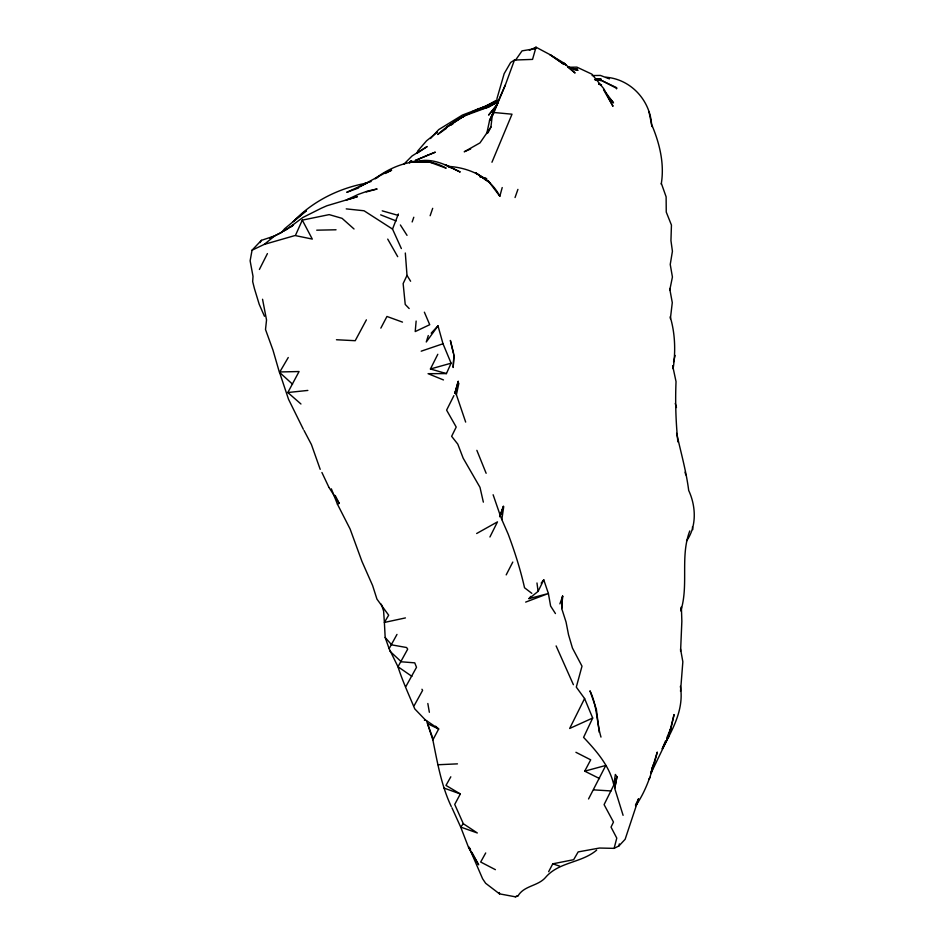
<?xml version="1.0" encoding="UTF-8"?>
<svg xmlns="http://www.w3.org/2000/svg" width="944" height="944" viewBox="0 0 944 944"><rect width="100%" height="100%" fill="white"/><g stroke="black" fill="none" stroke-linecap="round" stroke-linejoin="round"><path stroke-width="1.42" d="M670.205 316.818C675.22 333.492 675.715 351.628 673.119 368.738L672.671 365.812L676.034 381.612C675.196 401.625 675.81 421.885 677.875 441.886M680.577 651.289L681.851 621.341L681.391 606.909L680.777 610.945C688.955 584.891 679.916 556.5 689.781 530.929M453.946 355.121L453.155 367.487L454.029 355.286L450.359 340.442L453.474 353.41M561.727 608.538L562.577 596.065L561.727 608.538L566.058 622.072L568.524 634.734L572.453 648.08L582 666.181L576.3 687.126L584.596 698.536L592.69 718.042L583.593 737.382C596.49 751.058 609.765 766.162 613.824 785.03L604.089 804.618L613.482 822.071L611.028 827.121L616.774 838.095L614.119 848.361L599.452 848.042L578.153 851.913L573.657 859.689L552.783 863.819L548.641 871.69M416.139 321.054L415.218 331.568L429.721 324.701L424.375 312.181M496.933 98.707L504.167 73.656L510.657 62.469L514.468 60.038L532.546 59.401L536.027 47.2L550.6 54.964L564.17 64.522L549.998 54.705L564.311 63.295L575.085 73.007L568.264 67.472M680.53 691.362L682.842 661.768L680.53 648.941M686.548 540.924C696.896 526.445 696.023 506.196 688.695 490.467C686.205 471.068 680.872 452.377 676.624 433.343M401.353 248.567L392.527 229.085L398.368 213.981M661.213 184.151C664.682 163.914 659.585 143.099 651.62 124.49L651.572 124.348C649.885 99.97 630.616 79.143 605.918 77.219M487.965 132.868L490.927 127.062L492.107 116.785L505.359 84.948L514.468 60.038M670.382 318.694L672.281 302.658L669.685 288.51M616.515 88.854L616.656 87.686L602.001 80.7L616.668 88.323M614.721 788.393L616.951 776.735L615.346 774.458L613.824 785.03L616.951 776.735L614.721 788.393L623.087 815.321M531.814 593.339L524.534 587.758C520.486 569.657 514.716 551.567 508.155 534.056L501.819 519.578L503.707 506.763L499.6 516.746M252.048 250.207L264.226 244.402L274.68 235.929L261.382 240.354L252.048 250.207L250.125 260.815L253.016 276.391L252.673 281.607L254.42 288.557L259.211 304.287L264.462 316.275M614.119 848.361L618.945 845.918L619.323 843.912M669.792 289.985L672.423 276.993L670.24 264.462L672.423 251.257L670.948 240.637L671.444 225.073L666.252 212.081L666.122 196.848L661.39 183.49M486.785 133.505L489.511 120.761L505.359 84.948M465.663 422.086L456.4 394.734L458.867 383.264L454.937 393.129L458.206 381.364L454.937 393.129M502.208 187.549L499.836 196.246C489.83 176.74 468.578 167.407 447.562 166.333M673.579 361.918L675.102 355.44M636.032 805.326C647.018 789.255 652.469 770.693 657.284 752.073L650.817 773.171M428.293 335.533L426.275 341.988L438.004 325.869L442.996 343.758L451.102 363.204L446.418 373.588L428.069 373.682L443.468 379.936M650.782 773.325L653.578 764.557L651.785 768.546M501.819 519.578L500.355 515.754L503.471 506.126L500.06 515.353M517.914 189.39L515.046 197.532M430.134 215.728L432.694 208.329M412.15 221.958L413.791 217.25M559.898 603.865L562.648 596.266M491.954 162.25L512.014 114.2L494.078 112.513M665.544 740.863L662.169 748.934C672.659 729.606 684.282 709.18 680.376 686.347M666.676 738.173L671.172 727.423L674.075 714.561L668.328 737.594L671.172 727.423L667.101 739.73L650.959 773.266M302.292 220.129L295.366 235.599L312.299 239.08L302.292 220.129L329.185 214.618L342.058 218.335L354.024 228.979M498.161 102.188L489.511 120.761L494.231 111.663M492.626 113.634L498.102 101.976M405.318 253.016L407.006 275.4L403.147 283.578L405.224 304.428L409.165 308.535M584.596 698.536L569.669 728.461L592.69 718.042M588.549 798.954L605.777 765.466L584.725 771.154L590.696 759.826L575.923 752.297M635.489 805.126L638.592 798.73L625.14 839.299L618.945 845.918M525.666 602.107L548.393 593.505L529.006 598.638L538.092 591.392L543.768 579.828L548.393 593.505L550.612 606.048L555.438 613.565M489.924 536.994L497.476 521.867L476.661 533.513M446.418 373.588L430.429 368.986L437.804 354.283M453.887 395.642L446.606 410.133L456.212 427.054L451.633 436.317L457.781 444.128L463.162 458.159L479.989 487.34L483.352 502.137M267.423 253.594L259.399 269.453M396.987 634.415L389.117 648.658L397.967 666.747C402.616 681.308 409 695.008 414.758 708.885L425.213 719.776L438.677 728.992L432.859 739.954C437.426 762.54 441.344 785.55 451.291 806.554M405.896 686.5L416.516 667.314L414.746 662.853L401.306 661.791L389.966 651.242M506.196 574.884L512.793 562.069M300.947 403.997L287.826 392.527L299.071 371.535L279.294 371.971L272.981 350.13L265.512 329.527L266.538 319.969L262.55 299.26M366.39 319.851L355.215 340.701L336.453 339.746M380.845 328.123L386.957 316.464L402.498 322.116M450.819 776.806L445.981 785.408L460.33 793.951L454.725 804.418L463.327 823.723L477.31 832.974L460.684 827.074L451.952 807.816M485.712 852.963L480.685 862.025L495.399 869.672M288.25 357.516L279.554 372.384L288.545 399.312L303.319 429.249M635.56 805.822L637.471 802.4L635.996 804.937M260.072 242.62L261.382 240.354M414.168 705.64L422.617 690.371L421.956 689.25M490.927 127.062L479.989 142.886L464.224 151.783L470.655 148.975M515.377 60.381L522.044 50.87L535.909 48.533M648.74 779.39L650.298 777.254M534.823 48.805L536.027 47.2L529.383 50.339M529.006 598.638L530.74 596.419M541.16 583.144L543.768 579.828M463.327 823.723L460.684 827.074L468.696 847.818L478.632 864.81L471.894 852.302M495.635 106.283L488.603 115.097L496.391 105.94M281.772 232.283L284.545 228.837L306.411 210.63L293.313 221.604C312.11 201.733 337.716 188.812 364.419 183.561M409.59 162.875L411.36 160.692L409.307 162.474M430.476 138.544L438.724 129.588L462.395 115.074L484.225 106.743L471.67 111.982M431.207 333.161L438.004 325.869M403.938 164.103L412.091 155.949L427.16 146.544L417.012 153.294L417.791 150.934L426.546 140.821L437.379 132.172M291.33 226.737L293.49 224.967L283.519 231.068M596.655 850.131C581.327 863.194 558.636 861.719 545.302 877.719C537.643 886.274 523.885 885.59 517.926 896.068L515.294 896.8L499.482 893.85L485.641 883.277L482.596 878.758L469.015 847.311M446.477 128.313L437.662 134.52C451.893 121.847 468.271 111.817 487.045 107.545L464.601 115.805L462.324 117.363M450.925 125.198L453.203 123.629M497.099 101.445L487.187 107.557L497.571 102.188L488.52 106.896L496.839 101.751M375.157 178.605C395.147 163.536 423.042 154.462 446.17 168.197L429.614 162.132L424.871 161.979M497.311 100.418L485.015 106.755L496.485 101.067M424.411 720.26L425.213 719.776M269.736 238.159L281.241 232.72M497.075 99.899L480.201 109.303L484.166 107.486M496.65 101.598L486.101 107.144L496.438 101.586M274.834 235.799L286.941 229.321L302.859 217.474L321.326 208.211L326.884 205.768L357.387 196.659L347.616 199.632M496.426 101.338L483.694 106.908M389.117 648.658L385.176 637.495L384.385 622.45L388.668 615.181L376.951 599.121L372.62 585.587L361.941 561.385L350.106 529.006L337.456 504.238L339.061 503.388M375.24 178.687L377.753 177.389M385.329 173.472L391.63 170.215L384.951 172.976L359.534 186.794L367.204 182.888L364.431 183.561L371.11 181.508M472.566 111.722L478.927 108.477M346.224 200.057L358.331 194.381L367.546 191.089L377.116 188.965L366.307 191.962M367.204 182.888L346.755 192.305L358.555 187.986M486.821 106.271L496.084 102.035M515.294 896.8L517.867 895.679M496.096 101.952L481.912 107.982L496.143 101.917M421.201 351.18L442.996 343.758M264.226 244.402L294.611 235.646M430.429 368.986L451.102 363.204M405.424 617.919L384.385 622.45L383.606 611.028L381.305 604.195M416.221 161.861C431.738 156.975 446.748 165.271 460.224 172.032L445.12 164.704L451.692 167.666L448.907 167.112M287.826 392.527L307.85 390.427M595.416 79.674L601.151 79.32L595.263 79.284M438.051 764.746L457.451 763.861M316.724 230.183L336.04 229.781M568.076 67.284L576.867 67.13L591.841 74.139L603.712 88.642L613.01 106.294L603.546 89.704L613.517 102.861L610.697 99.509M592.124 75.567L600.443 75.437L609.446 78.883M595.806 79.367L601.281 79.449L595.652 79.119M593.587 789.868L611.039 790.942M573.15 68.688L577.303 69.065L570.164 68.31M346.236 208.884L364.054 210.772L392.527 229.085M595.735 79.851L601.411 80.535L594.59 79.662M573.917 69.62L578.035 70.328L568.489 67.024M598.815 84.205L601.505 84.901L598.744 84.169M382.226 210.842L398.226 215.409M479.729 176.681L486.726 178.723L479.882 176.41M552.783 863.819L559.745 866.179M444.01 788.075L460.33 793.951M380.656 214.854L396.15 220.931M484.449 179.301L488.296 180.965L499.836 196.246M584.725 771.154L599.534 778.564M411.891 676.352L397.99 666.747L407.69 649.165L406.593 647.525L391.701 644.87L385.176 637.495M435.55 726.207L438.677 728.992L427.514 723.659L426.57 720.956M279.554 372.384L292.546 384.184M564.311 63.295L566.188 65.466M489.724 182.77L488.296 180.965M400.386 224.979L407.029 235.363M329.008 487.493L339.132 503.294L335.238 495.517M407.006 275.4L410.605 281.229M387.724 239.115L397.695 256.674M469.192 847.299L470.537 849.801M455.291 392.669L456.4 394.734M304.003 430.429L311.426 444.553L320.193 469.345M321.916 472.484L328.878 487.257M573.397 684.695L556.122 645.92M476.862 450.347L486.136 473.286M331.344 488.827L337.456 504.238M493.122 494.75L500.355 515.754M599.263 732.402L596.36 709.227L589.953 690.807C597.174 705.428 596.478 721.865 600.986 737.099M432.576 737.535L427.514 723.659L432.859 739.954M675.255 403.418L676.47 407.537M685.025 472.165L685.781 474.879M648.965 111.616L652.009 126.567M427.833 703.504L429.355 712.283M692.436 526.87L692.802 529.631M536.983 582.979L538.092 591.392M499.388 892.528L499.482 893.85M465.758 114.885L446.689 127.251L465.758 114.885M427.951 155.076L415.124 160.563L435.326 152.161L427.951 155.076M430.747 162.25L411.879 161.554L430.747 162.25M475.481 172.646L489.122 182.086L475.481 172.646"/></g></svg>
